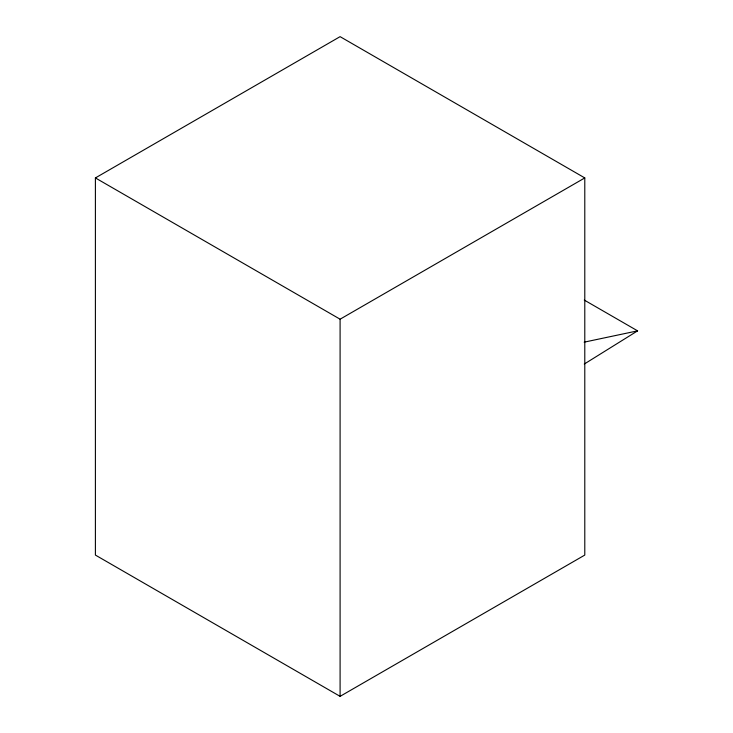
<?xml version="1.0" encoding="UTF-8"?>
<svg xmlns="http://www.w3.org/2000/svg" width="733" height="733" viewBox="0 0 733 733"><rect width="100%" height="100%" fill="white"/><g stroke="black" fill="none" stroke-linecap="round" stroke-linejoin="round"><path stroke-width="1.1" d="M584.274 364.044L637.6 330.858L584.265 300.072M95.4 177.927L340.094 36.65L584.787 177.927L584.787 555.073L340.094 696.35L95.4 555.073L95.4 177.927L340.094 319.194L584.787 177.927M584.164 342.164L637.6 330.858M340.094 319.194L340.094 696.35"/></g></svg>
